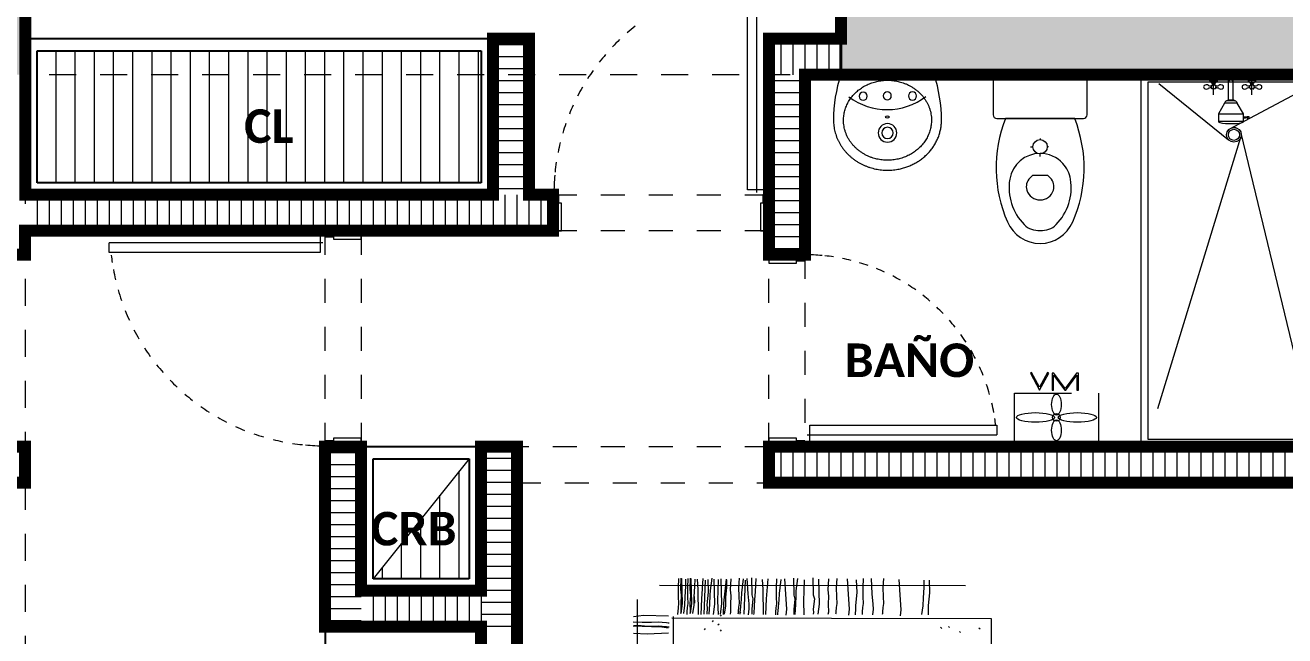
# Model space of a CAD drawing. Header units: metres. Extents: x -144 to 1000, y -717 to 29.
# Drawn here: x 735.85 to 741.1, y -562.75 to -560.21 of the extents above; entities that cross this region are included whole.
import ezdxf

# ---------------------------------------------------------------- set-up
doc = ezdxf.new("R2010")
doc.units = ezdxf.units.M
for name, pattern in [('Basculante', [0.11625, 0.075, -0.04125]), ('basculante modificado', [0.18, 0.1125, -0.0675]), ('Trazo', [0.45, 0.225, -0.225]), ('Trazo_2_', [0.47625, 0.238125, -0.238125])]:
    doc.linetypes.add(name, pattern=pattern)
doc.layers.get('0').update_dxf_attribs({"color": 1})
doc.layers.add('00-MEDICION', color=30, linetype='Continuous')
for name, color, linetype, lineweight in [('A-DETL', 1, 'Continuous', 9), ('A-DETL-GENF', 1, 'Continuous', 9), ('A-DETL-GENF-HDLN', 1, 'Trazo_2_', 9), ('A-DETL-MEDM', 1, 'Continuous', 30), ('A-DETL-THIN', 1, 'Continuous', 9), ('A-DOOR', 1, 'Continuous', 9), ('A-DOOR-FRAM', 1, 'Continuous', 9), ('A-DOOR-HDLN', 1, 'Trazo', 20), ('A-GENM', 1, 'Continuous', 9), ('A-WALL', 4, 'Continuous', 9), ('G-ANNO-TEXT', 2, 'Continuous', 9), ('G-IMPT', 1, 'Continuous', 9), ('P-SANR-FIXT', 1, 'Continuous', 9), ('S-COLS', 7, 'Continuous', 9)]:
    doc.layers.add(name, color=color, linetype=linetype, lineweight=lineweight)
doc.layers.add('A-WALL-PATT', color=7, linetype='Continuous', lineweight=35, true_color=0x9c9c9c)
doc.styles.add('Calibri_B', font='calibrib.ttf', dxfattribs={"height": 0.165})

# ---------------------------------------------------------------- blocks, each defined once
blk = doc.blocks.new('JUEGO DE SALA 3 - SALA 3_dwg-332581-Nivel 13')
at = {"layer": 'G-IMPT'}
for p, q in [((-2245.2202, 507.7096), (-2245.225, 507.7049)), ((-2245.4051, 506.3735), (-2245.4024, 507.649)), ((-2245.2061, 507.6285), (-2245.2109, 507.6237)), ((-2245.2274, 507.5826), (-2245.2321, 507.5779)), ((-2245.2238, 507.55), (-2245.2286, 507.5452)), ((-2245.2946, 506.7078), (-2245.2899, 506.7126)), ((-2245.2805, 506.6267), (-2245.2757, 506.6314)), ((-2245.2573, 506.5976), (-2245.2525, 506.5928)), ((-2245.2427, 506.6218), (-2245.2379, 506.617)), ((-2245.2184, 506.6314), (-2245.2136, 506.6266)), ((-2245.224, 506.5641), (-2245.2192, 506.5594)), ((-2245.3573, 506.518), (-2245.3298, 506.5196)), ((-2245.2741, 506.4304), (-2245.1263, 506.43)), ((-2245.13, 506.2823), (-2245.3454, 506.2827))]:
    blk.add_line(p, q, dxfattribs=at)
at = {"layer": 'G-IMPT', "flags": 128}
for points in [[(-2245.2681, 506.4258), (-2245.2652, 507.7566), (-2242.9438, 507.7516)], [(-2245.4254, 507.4975), (-2245.3724, 507.499), (-2245.3195, 507.4934), (-2245.3068, 507.4942), (-2245.2805, 507.4929)], [(-2245.4247, 507.4756), (-2245.3947, 507.4751), (-2245.3515, 507.4721), (-2245.3172, 507.4716), (-2245.2816, 507.4664)], [(-2245.4277, 507.3712), (-2245.3637, 507.3749), (-2245.3218, 507.3786), (-2245.301, 507.3794), (-2245.2764, 507.3768)], [(-2245.4319, 507.3068), (-2245.3942, 507.3051), (-2245.3556, 507.3054), (-2245.3281, 507.307), (-2245.3112, 507.3045), (-2245.2934, 507.3032), (-2245.2862, 507.3027), (-2245.2824, 507.3023)], [(-2245.432, 507.2225), (-2245.3944, 507.2208), (-2245.3558, 507.2211), (-2245.3283, 507.2227), (-2245.3113, 507.2202), (-2245.2936, 507.2188), (-2245.2864, 507.2184), (-2245.2825, 507.218)], [(-2245.4314, 507.2555), (-2245.3674, 507.2592), (-2245.3255, 507.2629), (-2245.3047, 507.2637), (-2245.2802, 507.2611)], [(-2245.426, 507.1941), (-2245.3731, 507.1957), (-2245.3201, 507.1901), (-2245.3074, 507.1909), (-2245.2812, 507.1896)], [(-2245.4306, 507.1558), (-2245.3666, 507.1595), (-2245.3247, 507.1632), (-2245.3039, 507.164), (-2245.2793, 507.1614)], [(-2245.4323, 507.1125), (-2245.3946, 507.1107), (-2245.356, 507.1111), (-2245.3285, 507.1127), (-2245.3116, 507.1101), (-2245.2938, 507.1088), (-2245.2866, 507.1084), (-2245.2828, 507.1079)], [(-2245.4307, 507.0778), (-2245.3845, 507.076), (-2245.3587, 507.0785), (-2245.3248, 507.0767), (-2245.2917, 507.0775), (-2245.2824, 507.0758)], [(-2245.4348, 507.0134), (-2245.3637, 507.0149), (-2245.3476, 507.0196), (-2245.304, 507.0144), (-2245.2908, 507.0152), (-2245.2828, 507.0148)], [(-2245.4295, 507.0369), (-2245.3253, 507.0397), (-2245.2829, 507.0341)], [(-2245.4269, 506.977), (-2245.338, 506.9734), (-2245.2812, 506.9758)], [(-2245.434, 506.932), (-2245.3628, 506.9335), (-2245.3467, 506.9381), (-2245.3031, 506.933), (-2245.29, 506.9338), (-2245.2819, 506.9334)], [(-2245.4325, 506.9495), (-2245.3804, 506.9426), (-2245.3605, 506.9421), (-2245.3236, 506.9408), (-2245.2817, 506.9373)], [(-2245.4311, 506.8946), (-2245.3671, 506.8983), (-2245.3252, 506.902), (-2245.3045, 506.9028), (-2245.2799, 506.9002)], [(-2245.4308, 506.8616), (-2245.3931, 506.8598), (-2245.3545, 506.8602), (-2245.327, 506.8618), (-2245.3101, 506.8592), (-2245.2923, 506.8579), (-2245.2851, 506.8575), (-2245.2813, 506.857)], [(-2245.4286, 506.8794), (-2245.3702, 506.8725), (-2245.3422, 506.8707), (-2245.3147, 506.8677), (-2245.2965, 506.8664), (-2245.2876, 506.8651), (-2245.2808, 506.8651)], [(-2245.4312, 506.8253), (-2245.3474, 506.8187), (-2245.2817, 506.816)], [(-2245.4287, 506.8015), (-2245.3862, 506.8039), (-2245.2823, 506.8058)], [(-2245.4354, 506.7574), (-2245.3642, 506.7589), (-2245.3481, 506.7635), (-2245.3045, 506.7583), (-2245.2914, 506.7592), (-2245.2833, 506.7587)], [(-2245.4324, 506.7751), (-2245.3786, 506.7721), (-2245.3439, 506.7694), (-2245.2884, 506.7676), (-2245.2829, 506.7651)], [(-2245.4331, 506.7053), (-2245.3955, 506.7035), (-2245.3569, 506.7039), (-2245.3294, 506.7055), (-2245.3124, 506.7029), (-2245.2947, 506.7016), (-2245.2875, 506.7012), (-2245.2837, 506.7007)], [(-2245.4325, 506.7383), (-2245.3685, 506.742), (-2245.3266, 506.7457), (-2245.3058, 506.7465), (-2245.2813, 506.7439)], [(-2245.431, 506.7231), (-2245.3726, 506.7162), (-2245.3446, 506.7144), (-2245.3171, 506.7114), (-2245.2989, 506.7101), (-2245.29, 506.7088), (-2245.2832, 506.7088)], [(-2245.4255, 506.7307), (-2245.3179, 506.7262), (-2245.2836, 506.7249)], [(-2245.4315, 506.6706), (-2245.3854, 506.6688), (-2245.3595, 506.6713), (-2245.3257, 506.6695), (-2245.2926, 506.6703), (-2245.2833, 506.6686)], [(-2245.4299, 506.6522), (-2245.3291, 506.6405), (-2245.2829, 506.6387)], [(-2245.4265, 506.653), (-2245.3964, 506.6525), (-2245.3532, 506.6494), (-2245.3189, 506.6489), (-2245.2834, 506.6438)], [(-2245.4342, 506.5916), (-2245.3822, 506.5848), (-2245.3623, 506.5843), (-2245.3254, 506.5829), (-2245.2835, 506.5795)], [(-2245.4304, 506.6297), (-2245.3262, 506.6325), (-2245.2838, 506.6269)], [(-2245.4294, 506.6006), (-2245.3252, 506.6034), (-2245.2829, 506.5978)], [(-2245.4287, 506.6191), (-2245.3397, 506.6156), (-2245.283, 506.618)], [(-2245.4318, 506.5548), (-2245.3479, 506.5483), (-2245.2823, 506.5456)], [(-2245.4284, 506.5751), (-2245.3754, 506.5767), (-2245.3225, 506.5711), (-2245.3098, 506.5719), (-2245.2835, 506.5706)], [(-2245.4258, 506.5641), (-2245.3183, 506.5596), (-2245.284, 506.5583)], [(-2245.4343, 506.5018), (-2245.3881, 506.5), (-2245.3623, 506.5025), (-2245.3284, 506.5007), (-2245.2954, 506.5015), (-2245.2861, 506.4998)], [(-2245.433, 506.5044), (-2245.3288, 506.5071), (-2245.2865, 506.5015)], [(-2245.432, 506.4917), (-2245.3944, 506.4899), (-2245.3558, 506.4903), (-2245.3283, 506.4919), (-2245.3113, 506.4893), (-2245.2936, 506.488), (-2245.2864, 506.4876), (-2245.2826, 506.4872)], [(-2245.4293, 506.5311), (-2245.3867, 506.5335), (-2245.2829, 506.5354)], [(-2245.4292, 506.5208), (-2245.3991, 506.5203), (-2245.3559, 506.5173), (-2245.3216, 506.5168), (-2245.286, 506.5116)], [(-2245.4344, 506.4634), (-2245.3882, 506.4616), (-2245.3624, 506.4641), (-2245.3285, 506.4623), (-2245.2955, 506.4631), (-2245.2862, 506.4614)], [(-2245.4331, 506.466), (-2245.3289, 506.4687), (-2245.2866, 506.4631)], [(-2245.4321, 506.4534), (-2245.3944, 506.4516), (-2245.3559, 506.4519), (-2245.3284, 506.4536), (-2245.3114, 506.451), (-2245.2936, 506.4497), (-2245.2864, 506.4492), (-2245.2826, 506.4488)], [(-2245.4293, 506.4824), (-2245.3992, 506.482), (-2245.356, 506.4789), (-2245.3217, 506.4784), (-2245.2861, 506.4732)], [(-2245.275, 506.4119), (-2245.2782, 506.3078), (-2245.2728, 506.2654)], [(-2245.2523, 506.2645), (-2245.2506, 506.3022), (-2245.2509, 506.3407), (-2245.2525, 506.3682), (-2245.25, 506.3852), (-2245.2487, 506.403), (-2245.2482, 506.4102), (-2245.2478, 506.414)], [(-2245.2367, 506.2672), (-2245.2362, 506.2973), (-2245.2331, 506.3405), (-2245.2326, 506.3748), (-2245.2275, 506.4104)], [(-2245.2358, 506.2644), (-2245.234, 506.3021), (-2245.2344, 506.3407), (-2245.236, 506.3682), (-2245.2334, 506.3851), (-2245.2321, 506.4029), (-2245.2317, 506.4101), (-2245.2313, 506.4139)], [(-2245.2045, 506.4111), (-2245.2013, 506.3222), (-2245.204, 506.2654)]]:
    blk.add_lwpolyline(points, dxfattribs=at)
blk = doc.blocks.new('F')
at = {"layer": 'S-COLS', "true_color": 0x5b5b5b}
h = blk.add_hatch(color=251, dxfattribs=at)
h.paths.add_polyline_path([(737.9091, -511.6194), (738.4091, -511.6194), (738.4091, -510.7194), (737.9091, -510.7194), (737.9091, -511.4434)])
h.paths.add_polyline_path([(756.2089, -511.6194), (756.2089, -510.7194), (755.7089, -510.7194), (755.7089, -511.6194), (756.1555, -511.6194)])
h.paths.add_polyline_path([(746.1091, -511.6194), (746.1091, -510.7194), (745.6091, -510.7194), (745.6091, -511.6194)])
h.paths.add_polyline_path([(737.9701, -503.9194), (738.409, -503.9194), (738.409, -503.2194), (737.909, -503.2194), (737.909, -503.9194)])
h.paths.add_polyline_path([(751.9092, -503.9194), (752.4092, -503.9194), (752.409, -500.7694), (751.9092, -500.7694), (751.9092, -503.7694)])
h.paths.add_polyline_path([(755.8092, -503.9194), (756.2092, -503.9194), (756.2092, -503.2194), (755.8092, -503.2194), (755.8092, -503.737)])
h.paths.add_polyline_path([(741.8089, -503.9194), (743.8091, -503.9194), (743.8087, -503.4194), (742.1089, -503.4194), (742.1089, -501.2694), (743.8092, -501.2694), (743.8092, -500.7694), (741.8089, -500.7694), (741.8089, -503.7722)])
h.paths.add_polyline_path([(746.1091, -503.9194), (746.1091, -503.0194), (745.6091, -503.0194), (745.6091, -503.9194), (745.7591, -503.9194)])
h.paths.add_polyline_path([(745.6092, -501.6694), (746.1092, -501.6694), (746.1092, -500.7694), (745.6092, -500.7694), (745.6092, -500.8094)])
h.paths.add_polyline_path([(737.9089, -501.4694), (738.4089, -501.4694), (738.4089, -500.7684), (737.9089, -500.7684), (737.9089, -500.8434)])
h.paths.add_polyline_path([(756.2091, -501.4694), (756.2092, -501.4694), (756.2091, -500.7684), (755.8092, -500.7694), (755.8092, -501.4694), (756.0848, -501.4694)])
h.paths.add_polyline_path([(745.6841, -492.7694), (746.1091, -492.7694), (746.1091, -491.8694), (745.6091, -491.8694), (745.6091, -492.7694)])
h.paths.add_polyline_path([(756.2091, -492.7694), (756.2091, -491.8694), (755.7091, -491.8694), (755.7091, -492.7694), (756.1341, -492.7694)])
h.paths.add_polyline_path([(739.0091, -492.1694), (739.0091, -491.6694), (738.1091, -491.6694), (738.1091, -492.1694), (738.6028, -492.1694)])
at = {"layer": 'A-DETL', "color": 7, "linetype": 'basculante modificado'}
for p, q in [((741.8091, -503.9194), (738.4091, -503.9194)), ((738.4091, -503.9194), (738.4091, -510.7194))]:
    blk.add_line(p, q, dxfattribs=at)
at = {"layer": 'A-DETL-GENF', "color": 251, "true_color": 0x535353}
for p, q in [((738.5377, -504.3694), (738.5377, -503.8194)), ((738.6177, -504.3694), (738.6177, -503.8194)), ((738.6977, -504.3694), (738.6977, -503.8194)), ((738.7777, -504.3694), (738.7777, -503.8194)), ((738.8577, -504.3694), (738.8577, -503.8194)), ((738.9377, -504.3694), (738.9377, -503.8194)), ((739.0177, -504.3694), (739.0177, -503.8194)), ((739.0977, -504.3694), (739.0977, -503.8194)), ((739.1777, -504.3694), (739.1777, -503.8194)), ((739.2577, -504.3694), (739.2577, -503.8194)), ((739.3377, -504.3694), (739.3377, -503.8194)), ((739.4177, -504.3694), (739.4177, -503.8194)), ((739.4977, -504.3694), (739.4977, -503.8194)), ((739.5777, -504.3694), (739.5777, -503.8194)), ((739.6577, -504.3694), (739.6577, -503.8194)), ((739.7377, -504.3694), (739.7377, -503.8194)), ((739.8177, -504.3694), (739.8177, -503.8194)), ((739.8977, -504.3694), (739.8977, -503.8194)), ((739.9777, -504.3694), (739.9777, -503.8194)), ((740.0577, -504.3694), (740.0577, -503.8194)), ((740.1377, -504.3694), (740.1377, -503.8194)), ((740.2177, -504.3694), (740.2177, -503.8194)), ((740.2977, -504.3694), (740.2977, -503.8194)), ((740.2177, -506.0194), (740.2177, -505.5707)), ((740.1377, -506.0194), (740.1377, -505.6707)), ((740.0577, -506.0194), (740.0577, -505.7708)), ((739.9777, -506.0194), (739.9777, -505.8708)), ((739.8977, -506.0194), (739.8977, -505.9709))]:
    blk.add_line(p, q, dxfattribs=at)
at = {"layer": 'A-DETL-GENF', "linetype": 'Basculante'}
for p, q in [((740.6087, -504.5694), (740.6087, -504.4194)), ((740.6087, -504.4194), (741.5087, -504.4194)), ((741.5087, -504.4194), (741.5087, -504.5694)), ((739.6589, -504.5694), (739.8089, -504.5694)), ((739.6589, -505.4694), (739.6589, -504.5694)), ((739.8089, -504.5694), (739.8089, -505.4694)), ((741.5087, -504.5694), (740.6087, -504.5694)), ((741.5087, -505.4694), (741.5087, -504.6694)), ((741.5087, -504.6694), (741.6587, -504.6694)), ((741.6587, -504.6694), (741.6587, -505.4694)), ((739.8089, -505.4694), (739.6589, -505.4694)), ((741.5087, -505.4694), (740.4587, -505.4694)), ((741.6587, -505.4694), (741.5087, -505.4694)), ((740.4587, -505.6194), (741.5087, -505.6194))]:
    blk.add_line(p, q, dxfattribs=at)
at = {"layer": 'A-DETL-GENF'}
for p, q in [((742.6032, -505.1602), (742.5982, -505.1629)), ((742.5982, -505.1629), (742.6367, -505.2336)), ((742.6367, -505.2217), (742.6032, -505.1602)), ((742.6702, -505.1602), (742.6367, -505.2217)), ((742.6367, -505.2336), (742.6752, -505.1629)), ((742.6752, -505.1629), (742.6702, -505.1602)), ((742.6891, -505.1629), (742.6891, -505.2336)), ((742.6962, -505.1629), (742.6891, -505.1629)), ((742.6948, -505.2336), (742.6948, -505.1707)), ((742.6948, -505.1707), (742.7413, -505.2336)), ((742.7437, -505.2273), (742.6962, -505.1629)), ((742.7911, -505.1629), (742.7437, -505.2273)), ((742.7461, -505.2336), (742.7925, -505.1707)), ((742.7982, -505.1629), (742.7911, -505.1629)), ((742.7925, -505.1707), (742.7925, -505.2336)), ((742.7982, -505.2336), (742.7982, -505.1629)), ((742.6891, -505.2336), (742.6948, -505.2336)), ((742.7413, -505.2336), (742.7461, -505.2336)), ((742.7925, -505.2336), (742.7982, -505.2336))]:
    blk.add_line(p, q, dxfattribs=at)
blk.add_circle((742.7069, -505.3473), 0.0159, dxfattribs=at)
for centre, major_axis, ratio in [((742.7069, -505.2936), (0, 0.0438), 0.454545), ((742.6195, -505.3473), (0.0795, 0), 0.25), ((742.7943, -505.3473), (-0.0795, 0), 0.25), ((742.7069, -505.401), (0, 0.0438), 0.454545)]:
    blk.add_ellipse(centre, major_axis=major_axis, ratio=ratio, dxfattribs=at)
at = {"layer": 'A-DETL-GENF-HDLN'}
for p, q in [((742.5317, -505.2461), (742.8817, -505.2461)), ((742.5317, -505.449), (742.5317, -505.2461)), ((742.8817, -505.2461), (742.8817, -505.449)), ((742.8817, -505.449), (742.5317, -505.449))]:
    blk.add_line(p, q, dxfattribs=at)
at = {"layer": 'A-DETL-MEDM'}
for p, q in [((740.4587, -505.4694), (740.4587, -505.6194)), ((741.5087, -505.6194), (741.5087, -505.4694))]:
    blk.add_line(p, q, dxfattribs=at)
at = {"layer": 'A-DETL-THIN'}
for p, q in [((740.3087, -503.8194), (738.4587, -503.8194)), ((738.4587, -503.8194), (738.4587, -504.3694)), ((740.3087, -504.3694), (740.3087, -503.8194)), ((738.4587, -504.3694), (740.3087, -504.3694)), ((740.2587, -505.5194), (739.8589, -506.0194)), ((740.2587, -506.0194), (740.2587, -505.5194)), ((739.8589, -506.0194), (740.2587, -506.0194))]:
    blk.add_line(p, q, dxfattribs=at)
at = {"layer": 'A-DOOR', "lineweight": 15}
for p, q in [((741.4187, -504.3994), (741.4187, -503.5194)), ((741.4587, -504.4094), (741.4587, -503.5194)), ((741.4937, -504.3994), (741.4187, -504.3994)), ((741.4937, -504.4094), (741.4937, -504.3994)), ((741.5087, -504.4094), (741.4937, -504.4094)), ((739.6389, -504.5844), (739.6389, -504.6594)), ((739.6489, -504.5844), (739.6389, -504.5844)), ((739.6489, -504.5694), (739.6489, -504.5844)), ((738.7589, -504.6594), (738.7589, -504.6194)), ((739.6489, -504.6194), (738.7589, -504.6194)), ((739.6389, -504.6594), (738.7589, -504.6594)), ((741.6787, -505.3794), (742.4587, -505.3794)), ((741.6787, -505.4544), (741.6787, -505.3794)), ((742.4587, -505.3794), (742.4587, -505.4194)), ((741.6687, -505.4194), (742.4587, -505.4194)), ((741.6687, -505.4544), (741.6787, -505.4544)), ((741.6687, -505.4694), (741.6687, -505.4544))]:
    blk.add_line(p, q, dxfattribs=at)
at = {"layer": 'A-DOOR'}
for p, q in [((741.5087, -504.4194), (741.5087, -504.5694)), ((739.6589, -504.5694), (739.8089, -504.5694)), ((741.6587, -505.4694), (741.5087, -505.4694))]:
    blk.add_line(p, q, dxfattribs=at)
for centre, radius, start, end in [((741.5072, -504.4173), 0.8947, 128.4672, 131.2097), ((741.5072, -504.4173), 0.8947, 133.9406, 136.6605), ((741.5072, -504.4173), 0.8947, 139.3702, 142.0705), ((741.5072, -504.4173), 0.8947, 144.7622, 147.4462), ((741.5072, -504.4173), 0.8947, 150.1233, 152.7944), ((741.5072, -504.4173), 0.8947, 155.4605, 158.1223), ((741.5072, -504.4173), 0.8947, 160.7809, 163.4371), ((741.5072, -504.4173), 0.8947, 166.0919, 168.7462), ((741.5072, -504.4173), 0.8947, 171.4009, 174.0571), ((741.5072, -504.4173), 0.8947, 174.8602, 180), ((739.6569, -504.5709), 0.8947, 186.4594, 188.45), ((741.6587, -505.4694), 0.8, 84.8602, 90), ((741.6587, -505.4694), 0.8, 81.4009, 84.0571), ((741.6587, -505.4694), 0.8, 76.0919, 78.7462), ((739.6569, -504.5709), 0.8947, 190.2582, 193.1511), ((739.6569, -504.5709), 0.8947, 190.2582, 193.1511), ((741.6587, -505.4694), 0.8, 70.7809, 73.4371), ((741.6587, -505.4694), 0.8, 65.4605, 68.1223), ((741.6587, -505.4694), 0.8, 60.1233, 62.7944), ((741.6587, -505.4694), 0.8, 54.7622, 57.4462), ((739.6569, -504.5709), 0.8947, 195.8316, 198.8857), ((741.6587, -505.4694), 0.8, 49.3702, 52.0705), ((739.6569, -504.5709), 0.8947, 201.7283, 204.5549), ((741.6587, -505.4694), 0.8, 43.9406, 46.6605), ((741.6587, -505.4694), 0.8, 38.4672, 41.2097), ((739.6569, -504.5709), 0.8947, 207.366, 210.1622), ((741.6587, -505.4694), 0.8, 32.9441, 35.7122), ((739.6569, -504.5709), 0.8947, 212.9441, 215.7122), ((741.6587, -505.4694), 0.8, 27.366, 30.1622), ((739.6569, -504.5709), 0.8947, 218.4672, 221.2097), ((741.6587, -505.4694), 0.8, 21.7283, 24.5549), ((739.6569, -504.5709), 0.8947, 223.9406, 226.6605), ((741.6587, -505.4694), 0.8, 15.8316, 18.8857), ((739.6569, -504.5709), 0.8947, 229.3702, 232.0705), ((739.6569, -504.5709), 0.8947, 234.7622, 237.4462), ((741.6587, -505.4694), 0.8, 10.2582, 13.1511), ((741.6587, -505.4694), 0.8, 10.2582, 13.1511), ((739.6569, -504.5709), 0.8947, 240.1233, 242.7944), ((741.6587, -505.4694), 0.8, 6.4594, 8.45), ((739.6569, -504.5709), 0.8947, 245.4605, 248.1223), ((739.6569, -504.5709), 0.8947, 250.7809, 253.4371), ((739.6569, -504.5709), 0.8947, 256.0919, 258.7462), ((739.6569, -504.5709), 0.8947, 261.4009, 264.0571), ((739.6569, -504.5709), 0.8947, 264.8602, 270)]:
    blk.add_arc(centre, radius, start, end, dxfattribs=at)
at = {"layer": 'A-DOOR-FRAM', "lineweight": 15}
for p, q in [((740.6337, -504.4194), (740.6087, -504.4194)), ((740.6337, -504.4544), (740.6337, -504.4194)), ((741.5087, -504.4194), (741.4837, -504.4194)), ((741.4837, -504.4194), (741.4837, -504.4544)), ((740.6437, -504.4544), (740.6337, -504.4544)), ((740.6437, -504.5694), (740.6437, -504.4544)), ((741.4837, -504.4544), (741.4737, -504.4544)), ((741.4737, -504.4544), (741.4737, -504.5694)), ((739.6589, -504.5694), (739.6589, -504.5944)), ((739.6589, -504.5944), (739.6939, -504.5944)), ((739.6939, -504.5944), (739.6939, -504.6044)), ((739.8089, -504.6044), (739.8089, -504.5694)), ((740.6087, -504.5694), (740.6437, -504.5694)), ((741.4737, -504.5694), (741.5087, -504.5694)), ((739.6939, -504.6044), (739.8089, -504.6044)), ((741.5087, -504.6694), (741.5087, -504.7044)), ((741.6237, -504.7044), (741.6237, -504.6944)), ((741.6237, -504.6944), (741.6587, -504.6944)), ((741.6587, -504.6944), (741.6587, -504.6694)), ((741.5087, -504.7044), (741.6237, -504.7044)), ((739.8089, -505.4344), (739.6939, -505.4344)), ((739.6939, -505.4344), (739.6939, -505.4444)), ((739.8089, -505.4694), (739.8089, -505.4344)), ((741.5087, -505.4344), (741.5087, -505.4694)), ((741.6237, -505.4344), (741.5087, -505.4344)), ((741.6237, -505.4444), (741.6237, -505.4344)), ((739.6939, -505.4444), (739.6589, -505.4444)), ((739.6589, -505.4444), (739.6589, -505.4694)), ((741.6587, -505.4444), (741.6237, -505.4444)), ((741.6587, -505.4694), (741.6587, -505.4444))]:
    blk.add_line(p, q, dxfattribs=at)
at = {"layer": 'A-DOOR-HDLN'}
for p, q in [((740.6087, -504.5694), (740.6087, -504.4194)), ((741.5087, -504.6694), (741.6587, -504.6694)), ((739.8089, -505.4694), (739.6589, -505.4694))]:
    blk.add_line(p, q, dxfattribs=at)
at = {"layer": 'A-GENM', "lineweight": 25}
for p, q in [((740.3587, -503.7694), (738.4087, -503.7694)), ((740.3587, -504.4194), (740.3587, -503.7694)), ((738.4587, -504.3694), (738.4587, -503.8194)), ((738.4587, -503.8194), (740.3087, -503.8194)), ((740.3087, -503.8194), (740.3087, -504.3694)), ((740.3087, -504.3694), (738.4587, -504.3694)), ((738.4087, -504.4194), (740.3587, -504.4194)), ((739.8089, -505.4694), (739.8089, -506.0694)), ((740.3087, -505.4694), (739.8089, -505.4694)), ((740.3087, -506.0694), (740.3087, -505.4694)), ((739.8589, -506.0194), (739.8589, -505.5194)), ((739.8589, -505.5194), (740.2587, -505.5194)), ((740.2587, -505.5194), (740.2587, -506.0194)), ((740.2587, -506.0194), (739.8589, -506.0194)), ((739.8089, -506.0694), (740.3087, -506.0694)), ((740.3087, -506.2194), (739.6587, -506.2194)), ((739.6587, -506.2194), (739.6587, -508.7194)), ((740.3087, -508.7194), (740.3087, -506.2194))]:
    blk.add_line(p, q, dxfattribs=at)
at = {"layer": 'A-WALL', "lineweight": 35}
for p, q in [((740.3587, -503.7693), (740.3587, -504.4194)), ((740.5087, -503.7693), (740.3587, -503.7693)), ((740.5087, -504.4194), (740.5087, -503.7693)), ((741.5087, -503.7694), (741.5087, -504.6694)), ((741.809, -503.7694), (741.5087, -503.7694)), ((741.809, -503.9194), (741.809, -503.7694)), ((741.6587, -504.6694), (741.6587, -503.9194)), ((741.6587, -503.9194), (741.809, -503.9194)), ((740.3587, -504.4194), (738.4087, -504.4194)), ((740.6087, -504.4194), (740.5087, -504.4194)), ((740.6087, -504.5694), (740.6087, -504.4194)), ((738.4087, -504.5694), (740.6087, -504.5694)), ((741.5087, -504.6694), (741.6587, -504.6694)), ((739.6589, -505.4694), (739.6589, -506.2194)), ((739.8089, -505.4694), (739.6589, -505.4694)), ((739.8089, -506.0694), (739.8089, -505.4694)), ((740.3087, -505.4694), (740.3087, -506.0694)), ((740.4587, -505.4694), (740.3087, -505.4694)), ((743.8587, -505.4694), (741.5087, -505.4694)), ((740.4587, -509.6194), (740.4587, -505.6194)), ((741.5087, -505.6194), (744.1587, -505.6194)), ((740.3087, -506.0694), (739.8089, -506.0694)), ((739.6589, -506.2194), (740.3087, -506.2194)), ((740.3087, -506.2194), (740.3087, -508.7194))]:
    blk.add_line(p, q, dxfattribs=at)
at = {"layer": 'A-WALL-PATT', "color": 8, "lineweight": 5, "true_color": 0x727272}
for p, q in [((740.5087, -503.7945), (740.3587, -503.7945)), ((741.5587, -503.7694), (741.5587, -503.9194)), ((741.6087, -503.7694), (741.6087, -503.9194)), ((741.6587, -503.7694), (741.6587, -503.9194)), ((741.7087, -503.7694), (741.7087, -503.9194)), ((741.7587, -503.7694), (741.7587, -503.9194)), ((741.8087, -503.7694), (741.8087, -503.9194)), ((740.5087, -503.8445), (740.3587, -503.8445)), ((740.5087, -503.8945), (740.3587, -503.8945)), ((740.5087, -503.9445), (740.3587, -503.9445)), ((741.6587, -503.9445), (741.5087, -503.9445)), ((740.5087, -503.9945), (740.3587, -503.9945)), ((741.6587, -503.9945), (741.5087, -503.9945)), ((740.5087, -504.0445), (740.3587, -504.0445)), ((741.6587, -504.0445), (741.5087, -504.0445)), ((740.5087, -504.0945), (740.3587, -504.0945)), ((741.6587, -504.0945), (741.5087, -504.0945)), ((740.5087, -504.1445), (740.3587, -504.1445)), ((741.6587, -504.1445), (741.5087, -504.1445)), ((740.5087, -504.1945), (740.3587, -504.1945)), ((741.6587, -504.1945), (741.5087, -504.1945)), ((740.5087, -504.2445), (740.3587, -504.2445)), ((741.6587, -504.2445), (741.5087, -504.2445)), ((740.5087, -504.2945), (740.3587, -504.2945)), ((741.6587, -504.2945), (741.5087, -504.2945)), ((740.5087, -504.3445), (740.3587, -504.3445)), ((741.6587, -504.3445), (741.5087, -504.3445)), ((738.4587, -504.4194), (738.4587, -504.5694)), ((738.5087, -504.4194), (738.5087, -504.5694)), ((738.5587, -504.4194), (738.5587, -504.5694)), ((738.6087, -504.4194), (738.6087, -504.5694)), ((738.6587, -504.4194), (738.6587, -504.5694)), ((738.7087, -504.4194), (738.7087, -504.5694)), ((738.7587, -504.4194), (738.7587, -504.5694)), ((738.8087, -504.4194), (738.8087, -504.5694)), ((738.8587, -504.4194), (738.8587, -504.5694)), ((738.9087, -504.4194), (738.9087, -504.5694)), ((738.9587, -504.4194), (738.9587, -504.5694)), ((739.0087, -504.4194), (739.0087, -504.5694)), ((739.0587, -504.4194), (739.0587, -504.5694)), ((739.1087, -504.4194), (739.1087, -504.5694)), ((739.1587, -504.4194), (739.1587, -504.5694)), ((739.2087, -504.4194), (739.2087, -504.5694)), ((739.2587, -504.4194), (739.2587, -504.5694)), ((739.3087, -504.4194), (739.3087, -504.5694)), ((739.3587, -504.4194), (739.3587, -504.5694)), ((739.4087, -504.4194), (739.4087, -504.5694)), ((739.4587, -504.4194), (739.4587, -504.5694)), ((739.5087, -504.4194), (739.5087, -504.5694)), ((739.5587, -504.4194), (739.5587, -504.5694)), ((739.6087, -504.4194), (739.6087, -504.5694)), ((739.6587, -504.4194), (739.6587, -504.5694)), ((739.7087, -504.4194), (739.7087, -504.5694)), ((739.7587, -504.4194), (739.7587, -504.5694)), ((739.8087, -504.4194), (739.8087, -504.5694)), ((739.8587, -504.4194), (739.8587, -504.5694)), ((739.9087, -504.4194), (739.9087, -504.5694)), ((739.9587, -504.4194), (739.9587, -504.5694)), ((740.0087, -504.4194), (740.0087, -504.5694)), ((740.0587, -504.4194), (740.0587, -504.5694)), ((740.1087, -504.4194), (740.1087, -504.5694)), ((740.1587, -504.4194), (740.1587, -504.5694)), ((740.2087, -504.4194), (740.2087, -504.5694)), ((740.2587, -504.4194), (740.2587, -504.5694)), ((740.3087, -504.4194), (740.3087, -504.5694)), ((740.5087, -504.3945), (740.3587, -504.3945)), ((740.3587, -504.4194), (740.3587, -504.5694)), ((740.4087, -504.4194), (740.4087, -504.5694)), ((740.4587, -504.4194), (740.4587, -504.5694)), ((740.5087, -504.4194), (740.5087, -504.5694)), ((740.5587, -504.4194), (740.5587, -504.5694)), ((740.6087, -504.4194), (740.6087, -504.5694)), ((741.6587, -504.3945), (741.5087, -504.3945)), ((741.6587, -504.4445), (741.5087, -504.4445)), ((741.6587, -504.4945), (741.5087, -504.4945)), ((741.6587, -504.5445), (741.5087, -504.5445)), ((741.6587, -504.5945), (741.5087, -504.5945)), ((741.6587, -504.6445), (741.5087, -504.6445)), ((741.5587, -505.4694), (741.5587, -505.6194)), ((741.6087, -505.4694), (741.6087, -505.6194)), ((741.6587, -505.4694), (741.6587, -505.6194)), ((741.7087, -505.4694), (741.7087, -505.6194)), ((741.7587, -505.4694), (741.7587, -505.6194)), ((741.8087, -505.4694), (741.8087, -505.6194)), ((741.8587, -505.4694), (741.8587, -505.6194)), ((741.9087, -505.4694), (741.9087, -505.6194)), ((741.9587, -505.4694), (741.9587, -505.6194)), ((742.0087, -505.4694), (742.0087, -505.6194)), ((742.0587, -505.4694), (742.0587, -505.6194)), ((742.1087, -505.4694), (742.1087, -505.6194)), ((742.1587, -505.4694), (742.1587, -505.6194)), ((742.2087, -505.4694), (742.2087, -505.6194)), ((742.2587, -505.4694), (742.2587, -505.6194)), ((742.3087, -505.4694), (742.3087, -505.6194)), ((742.3587, -505.4694), (742.3587, -505.6194)), ((742.4087, -505.4694), (742.4087, -505.6194)), ((742.4587, -505.4694), (742.4587, -505.6194)), ((742.5087, -505.4694), (742.5087, -505.6194)), ((742.5587, -505.4694), (742.5587, -505.6194)), ((742.6087, -505.4694), (742.6087, -505.6194)), ((742.6587, -505.4694), (742.6587, -505.6194)), ((742.7087, -505.4694), (742.7087, -505.6194)), ((742.7587, -505.4694), (742.7587, -505.6194)), ((742.8087, -505.4694), (742.8087, -505.6194)), ((742.8587, -505.4694), (742.8587, -505.6194)), ((742.9087, -505.4694), (742.9087, -505.6194)), ((742.9587, -505.4694), (742.9587, -505.6194)), ((743.0087, -505.4694), (743.0087, -505.6194)), ((743.0587, -505.4694), (743.0587, -505.6194)), ((743.1087, -505.4694), (743.1087, -505.6194)), ((743.1587, -505.4694), (743.1587, -505.6194)), ((743.2087, -505.4694), (743.2087, -505.6194)), ((743.2587, -505.4694), (743.2587, -505.6194)), ((743.3087, -505.4694), (743.3087, -505.6194)), ((743.3587, -505.4694), (743.3587, -505.6194)), ((743.4087, -505.4694), (743.4087, -505.6194)), ((743.4587, -505.4694), (743.4587, -505.6194)), ((743.5087, -505.4694), (743.5087, -505.6194)), ((743.5587, -505.4694), (743.5587, -505.6194)), ((743.6087, -505.4694), (743.6087, -505.6194)), ((743.6587, -505.4694), (743.6587, -505.6194)), ((739.8089, -505.4945), (739.6589, -505.4945)), ((740.4587, -505.5185), (740.3087, -505.5185)), ((739.8089, -505.5445), (739.6589, -505.5445)), ((740.4587, -505.5685), (740.3087, -505.5685)), ((739.8089, -505.5945), (739.6589, -505.5945)), ((739.8089, -505.6445), (739.6589, -505.6445)), ((740.4587, -505.6185), (740.3087, -505.6185)), ((739.8089, -505.6945), (739.6589, -505.6945)), ((740.4587, -505.6685), (740.3087, -505.6685)), ((739.8089, -505.7445), (739.6589, -505.7445)), ((740.4587, -505.7185), (740.3087, -505.7185)), ((739.8089, -505.7945), (739.6589, -505.7945)), ((740.4587, -505.7685), (740.3087, -505.7685)), ((739.8089, -505.8445), (739.6589, -505.8445)), ((740.4587, -505.8185), (740.3087, -505.8185)), ((739.8089, -505.8945), (739.6589, -505.8945)), ((740.4587, -505.8685), (740.3087, -505.8685)), ((739.8089, -505.9445), (739.6589, -505.9445)), ((740.4587, -505.9185), (740.3087, -505.9185)), ((739.8089, -505.9945), (739.6589, -505.9945)), ((740.4587, -505.9685), (740.3087, -505.9685)), ((739.8089, -506.0445), (739.6589, -506.0445)), ((740.4587, -506.0185), (740.3087, -506.0185)), ((739.8089, -506.0945), (739.6589, -506.0945)), ((739.8587, -506.0694), (739.8587, -506.2194)), ((739.9087, -506.0694), (739.9087, -506.2194)), ((739.9587, -506.0694), (739.9587, -506.2194)), ((740.0087, -506.0694), (740.0087, -506.2194)), ((740.0587, -506.0694), (740.0587, -506.2194)), ((740.1087, -506.0694), (740.1087, -506.2194)), ((740.1587, -506.0694), (740.1587, -506.2194)), ((740.2087, -506.0694), (740.2087, -506.2194)), ((740.2587, -506.0694), (740.2587, -506.2194)), ((740.4587, -506.0685), (740.3087, -506.0685)), ((740.3087, -506.0694), (740.3087, -506.2194)), ((739.8089, -506.1445), (739.6589, -506.1445)), ((740.4587, -506.1185), (740.3087, -506.1185)), ((740.4587, -506.1685), (740.3087, -506.1685)), ((739.8089, -506.1945), (739.6589, -506.1945)), ((740.4587, -506.2185), (740.3087, -506.2185))]:
    blk.add_line(p, q, dxfattribs=at)
at = {"layer": 'P-SANR-FIXT'}
for p, q in [((742.4435, -503.9344), (742.4435, -504.0866)), ((742.8344, -504.0866), (742.8344, -503.9344)), ((743.0587, -503.9194), (743.0587, -505.4694)), ((743.0887, -505.4394), (743.0887, -503.9494)), ((743.0887, -503.9494), (743.8287, -503.9494)), ((743.1343, -503.9557), (743.4236, -504.19)), ((743.3398, -503.9267), (743.3383, -503.9194)), ((743.3414, -503.9283), (743.3825, -503.9283)), ((743.3441, -503.9415), (743.3414, -503.9283)), ((743.3457, -503.9431), (743.3781, -503.9431)), ((743.3539, -503.9534), (743.3699, -503.9534)), ((743.3575, -503.9602), (743.3575, -503.9534)), ((743.3619, -504.0027), (743.3619, -503.9194)), ((743.3664, -503.9602), (743.3664, -503.9534)), ((743.3825, -503.9283), (743.3797, -503.9415)), ((743.3856, -503.9194), (743.3841, -503.9267)), ((743.412, -503.9274), (743.412, -503.9194)), ((743.4555, -503.9274), (743.412, -503.9274)), ((743.4239, -503.9468), (743.4239, -503.9274)), ((743.4239, -504.0243), (743.4239, -503.9468)), ((743.7843, -503.9564), (743.4257, -504.147)), ((743.4435, -503.9468), (743.4435, -503.9274)), ((743.4435, -504.0243), (743.4435, -503.9468)), ((743.4555, -503.9194), (743.4555, -503.9274)), ((743.4983, -503.9194), (743.4998, -503.9267)), ((743.5014, -503.9283), (743.5041, -503.9415)), ((743.5425, -503.9283), (743.5014, -503.9283)), ((743.5381, -503.9431), (743.5057, -503.9431)), ((743.5299, -503.9534), (743.5139, -503.9534)), ((743.5175, -503.9602), (743.5175, -503.9534)), ((743.5219, -504.0027), (743.5219, -503.9194)), ((743.5264, -503.9602), (743.5264, -503.9534)), ((743.5397, -503.9415), (743.5425, -503.9283)), ((743.5441, -503.9267), (743.5456, -503.9194)), ((743.3542, -503.9777), (743.3542, -503.9754)), ((743.3573, -503.9777), (743.3542, -503.9777)), ((743.3696, -503.9777), (743.3665, -503.9777)), ((743.3696, -503.9754), (743.3696, -503.9777)), ((743.5142, -503.9754), (743.5142, -503.9777)), ((743.5142, -503.9777), (743.5173, -503.9777)), ((743.5265, -503.9777), (743.5296, -503.9777)), ((743.5296, -503.9777), (743.5296, -503.9754)), ((743.4075, -504.0378), (743.3821, -504.0828)), ((743.4608, -504.0378), (743.4075, -504.0378)), ((743.4159, -504.0281), (743.4239, -504.0243)), ((743.4524, -504.0281), (743.4159, -504.0281)), ((743.4239, -504.0243), (743.4435, -504.0243)), ((743.4443, -504.0243), (743.4524, -504.0281)), ((743.4861, -504.0828), (743.4608, -504.0378)), ((742.4585, -504.1016), (742.6389, -504.1016)), ((742.7829, -504.1016), (742.495, -504.1016)), ((742.6389, -504.1016), (742.8194, -504.1016)), ((743.3821, -504.0828), (743.4861, -504.0828)), ((743.3821, -504.0828), (743.3821, -504.1132)), ((743.3821, -504.1132), (743.4861, -504.1132)), ((743.4861, -504.1132), (743.4861, -504.0828)), ((743.4861, -504.0942), (743.4949, -504.0942)), ((743.4949, -504.1), (743.4861, -504.1)), ((743.4949, -504.0942), (743.4949, -504.1)), ((743.5019, -504.0958), (743.4949, -504.0958)), ((743.5019, -504.0984), (743.4949, -504.0984)), ((743.5019, -504.0942), (743.5019, -504.1)), ((743.5106, -504.0942), (743.5019, -504.0942)), ((743.5019, -504.1), (743.5106, -504.1)), ((743.5106, -504.1), (743.5106, -504.0942)), ((743.4419, -504.1385), (743.4556, -504.1385)), ((743.7598, -505.3354), (743.4763, -504.1624)), ((742.5989, -504.2194), (742.6089, -504.2194)), ((742.6389, -504.1844), (742.6389, -504.1894)), ((742.6739, -504.2194), (742.6689, -504.2194)), ((743.1297, -505.3107), (743.4756, -504.1792)), ((742.6389, -504.2594), (742.6389, -504.2494)), ((742.5958, -504.3499), (742.6082, -504.3376)), ((742.6082, -504.3376), (742.6697, -504.3376)), ((742.6697, -504.3376), (742.6821, -504.3499)), ((743.8287, -505.4394), (743.0887, -505.4394))]:
    blk.add_line(p, q, dxfattribs=at)
for centre, radius in [((743.3619, -503.9699), 0.00903), ((743.5219, -503.9699), 0.00903), ((743.4465, -504.1696), 0.0307), ((743.4465, -504.1696), 0.0231), ((742.6389, -504.2194), 0.03)]:
    blk.add_circle(centre, radius, dxfattribs=at)
for centre, radius, start, end in [((742.392, -504.109), 0.6142, 162.0171, 179.9829), ((741.6136, -504.109), 0.6142, 0.0171, 17.9829), ((742.4585, -503.9344), 0.015, 90, 180), ((742.8194, -503.9344), 0.015, 0, 90), ((743.3263, -503.9699), 0.00597, 127.4869, 232.5131), ((743.3323, -503.9735), 0.0127, 49.3875, 138.7213), ((743.3414, -503.9267), 0.0016, 180, 270), ((743.3473, -503.9525), 0.0133, 239.2408, 313.1352), ((743.3457, -503.9415), 0.0016, 180, 270), ((743.343, -503.952), 0.00934, 1.4421, 72.9741), ((743.3539, -503.9518), 0.0016, 180, 270), ((743.3551, -503.9602), 0.0024, 305.3035, 0), ((743.3688, -503.9602), 0.0024, 180, 234.6965), ((743.3765, -503.9525), 0.0133, 226.8648, 300.7592), ((743.3699, -503.9518), 0.0016, 270, 0), ((743.3808, -503.952), 0.00934, 107.0259, 178.5579), ((743.3781, -503.9415), 0.0016, 270, 0), ((743.3825, -503.9267), 0.0016, 270, 360), ((743.3916, -503.9735), 0.0127, 41.2787, 130.6125), ((743.3975, -503.9699), 0.00597, 307.4869, 52.5131), ((743.4337, -503.953), 0.0116, 32.372, 147.628), ((743.4863, -503.9699), 0.00597, 127.4869, 232.5131), ((743.4923, -503.9735), 0.0127, 49.3875, 138.7213), ((743.5014, -503.9267), 0.0016, 180, 270), ((743.5073, -503.9525), 0.0133, 239.2408, 313.1352), ((743.5057, -503.9415), 0.0016, 180, 270), ((743.503, -503.952), 0.00934, 1.4421, 72.9741), ((743.5139, -503.9518), 0.0016, 180, 270), ((743.5151, -503.9602), 0.0024, 305.3035, 0), ((743.5288, -503.9602), 0.0024, 180, 234.6965), ((743.5365, -503.9525), 0.0133, 226.8648, 300.7592), ((743.5299, -503.9518), 0.0016, 270, 360), ((743.5408, -503.952), 0.00934, 107.0259, 178.5579), ((743.5381, -503.9415), 0.0016, 270, 0), ((743.5425, -503.9267), 0.0016, 270, 360), ((743.5516, -503.9735), 0.0127, 41.2787, 130.6125), ((743.5575, -503.9699), 0.00597, 307.4869, 52.5131), ((742.0013, -503.7978), 0.2666, 233.0879, 307.323), ((741.9015, -504.0088), 0.017, 0, 180), ((741.9015, -504.0088), 0.017, 180, 0), ((742.002, -504.0074), 0.0168, 90, 270), ((742.002, -504.0074), 0.0168, 270, 90), ((742.1071, -504.0078), 0.017, 0, 180), ((742.1071, -504.0078), 0.017, 180, 0), ((743.3323, -503.9663), 0.0127, 221.2787, 310.6125), ((743.3479, -503.9899), 0.0158, 66.2284, 117.6734), ((743.376, -503.9899), 0.0158, 62.3266, 113.7716), ((743.3916, -503.9663), 0.0127, 229.3875, 318.7213), ((743.4923, -503.9663), 0.0127, 221.2787, 310.6125), ((743.5079, -503.9899), 0.0158, 66.2284, 117.6734), ((743.536, -503.9899), 0.0158, 62.3266, 113.7716), ((743.5516, -503.9663), 0.0127, 229.3875, 318.7213), ((743.4227, -504.0426), 0.016, 115.3085, 162.5748), ((743.4455, -504.0426), 0.016, 17.4252, 64.6915), ((742.0028, -504.1617), 0.0386, 0, 180), ((742.4585, -504.0866), 0.015, 180, 270), ((743.014, -504.3076), 0.5584, 158.3591, 203.7969), ((742.2639, -504.3076), 0.5584, 336.2031, 21.6409), ((742.8194, -504.0866), 0.015, 270, 0), ((743.3877, -504.1132), 0.0056, 180, 270), ((743.4341, -503.8517), 0.2711, 260.1458, 279.8542), ((743.4805, -504.1132), 0.0056, 270, 360), ((742.0028, -504.1617), 0.0386, 180, 0), ((742.0028, -504.1617), 0.0235, 0, 180), ((742.0028, -504.1617), 0.0235, 180, 0), ((742.6389, -504.3753), 0.1282, 89.9985, 170.9061), ((742.6389, -504.3753), 0.1282, 42.4453, 90.0015), ((742.6389, -504.3753), 0.1282, 9.0939, 42.4453), ((742.7294, -504.3898), 0.2199, 170.9061, 224.3974), ((742.6312, -504.3853), 0.05, 135, 197.1865), ((742.6467, -504.3853), 0.05, 342.8171, 45), ((742.5484, -504.3898), 0.2199, 315.6026, 9.0939), ((742.6389, -504.3829), 0.0581, 197.1865, 342.8171), ((742.6403, -504.4723), 0.15, 203.7969, 269.4689), ((742.6376, -504.4723), 0.15, 270.5311, 336.2031), ((742.6306, -504.4865), 0.0816, 224.3974, 275.8355), ((742.6472, -504.4865), 0.0816, 264.1645, 315.6026)]:
    blk.add_arc(centre, radius, start, end, dxfattribs=at)
for major_axis in [(-0.00908, 0), (0.00908, 0)]:
    blk.add_ellipse((742.0023, -504.0955), major_axis=major_axis, ratio=0.332108, start_param=3.141593, end_param=6.283185, dxfattribs=at)
for points, knots in [([(741.8195, -504.1088), (741.8195, -504.102), (741.8202, -504.0918), (741.8224, -504.0786), (741.8247, -504.0689), (741.8277, -504.0592), (741.8313, -504.0497), (741.8356, -504.0403), (741.8404, -504.0313), (741.8458, -504.0226), (741.8519, -504.0141), (741.8584, -504.0059), (741.8655, -503.9982), (741.8731, -503.9909), (741.8812, -503.984), (741.8897, -503.9775), (741.8986, -503.9716), (741.9079, -503.9661), (741.9176, -503.9611), (741.9276, -503.9567), (741.9378, -503.9529), (741.9482, -503.9496), (741.9589, -503.9469), (741.9698, -503.9448), (741.9807, -503.9432), (741.9917, -503.9423), (742.0028, -503.942), (742.0139, -503.9423), (742.0249, -503.9432), (742.0358, -503.9448), (742.0467, -503.9469), (742.0574, -503.9496), (742.0687, -503.9531), (742.0806, -503.9577), (742.093, -503.9635), (742.1048, -503.9701), (742.1159, -503.9774), (742.1266, -503.9856), (742.1365, -503.9945), (742.1455, -504.0039), (742.1538, -504.014), (742.1613, -504.0247), (742.1678, -504.0357), (742.1734, -504.0473), (742.178, -504.0592), (742.1816, -504.0713), (742.1851, -504.0876), (742.1861, -504.1003), (742.1861, -504.1088)], [0, 0, 0, 0, 0.038462, 0.057692, 0.076923, 0.096154, 0.115385, 0.134615, 0.153846, 0.173077, 0.192308, 0.211538, 0.230769, 0.25, 0.269231, 0.288462, 0.307692, 0.326923, 0.346154, 0.365385, 0.384615, 0.403846, 0.423077, 0.442308, 0.461538, 0.480769, 0.5, 0.519231, 0.538462, 0.557692, 0.576923, 0.596154, 0.615385, 0.639423, 0.663462, 0.6875, 0.711538, 0.735577, 0.759615, 0.783654, 0.807692, 0.831731, 0.855769, 0.879808, 0.903846, 0.927885, 0.951923, 1, 1, 1, 1]), ([(741.7778, -504.1088), (741.7778, -504.1169), (741.7786, -504.1289), (741.781, -504.1445), (741.7835, -504.1561), (741.7868, -504.1675), (741.7908, -504.1788), (741.7954, -504.19), (741.8007, -504.2007), (741.8066, -504.2111), (741.8132, -504.2212), (741.8204, -504.231), (741.8281, -504.2403), (741.8363, -504.2491), (741.8451, -504.2576), (741.8543, -504.2655), (741.864, -504.2729), (741.874, -504.2798), (741.8845, -504.2862), (741.8954, -504.292), (741.9065, -504.2972), (741.9179, -504.3019), (741.9296, -504.3059), (741.9415, -504.3094), (741.9535, -504.3122), (741.9657, -504.3144), (741.978, -504.316), (741.9905, -504.3169), (742.0028, -504.3172), (742.0152, -504.3169), (742.0276, -504.316), (742.04, -504.3144), (742.0511, -504.3124), (742.0611, -504.3101), (742.0731, -504.3069), (742.0878, -504.302), (742.1047, -504.2948), (742.1211, -504.2863), (742.1368, -504.2765), (742.1513, -504.2656), (742.1651, -504.2535), (742.1777, -504.2404), (742.189, -504.2263), (742.1992, -504.2111), (742.2077, -504.1954), (742.215, -504.1789), (742.2207, -504.1618), (742.2247, -504.1445), (742.2272, -504.1269), (742.2278, -504.1149), (742.2278, -504.1088)], [0, 0, 0, 0, 0.035714, 0.053571, 0.071429, 0.089286, 0.107143, 0.125, 0.142857, 0.160714, 0.178571, 0.196429, 0.214286, 0.232143, 0.25, 0.267857, 0.285714, 0.303571, 0.321429, 0.339286, 0.357143, 0.375, 0.392857, 0.410714, 0.428571, 0.446429, 0.464286, 0.482143, 0.5, 0.517857, 0.535714, 0.553571, 0.571429, 0.584821, 0.598214, 0.625, 0.651786, 0.678571, 0.705357, 0.732143, 0.758929, 0.785714, 0.8125, 0.839286, 0.866071, 0.892857, 0.919643, 0.946429, 0.973214, 1, 1, 1, 1]), ([(742.1861, -504.1088), (742.1861, -504.1156), (742.1854, -504.1258), (742.1832, -504.139), (742.1809, -504.1487), (742.178, -504.1584), (742.1743, -504.1679), (742.1701, -504.1773), (742.1652, -504.1863), (742.1598, -504.195), (742.1538, -504.2035), (742.1472, -504.2117), (742.1401, -504.2194), (742.1326, -504.2267), (742.1244, -504.2336), (742.1159, -504.2401), (742.107, -504.2461), (742.0978, -504.2515), (742.0881, -504.2565), (742.078, -504.2609), (742.0679, -504.2647), (742.0574, -504.268), (742.0467, -504.2707), (742.0358, -504.2728), (742.0249, -504.2744), (742.0139, -504.2753), (742.0028, -504.2756), (741.9917, -504.2753), (741.9807, -504.2744), (741.9698, -504.2728), (741.9589, -504.2707), (741.9482, -504.268), (741.9369, -504.2645), (741.925, -504.2599), (741.9126, -504.2541), (741.9008, -504.2475), (741.8897, -504.2402), (741.8791, -504.232), (741.8691, -504.2231), (741.8601, -504.2137), (741.8518, -504.2036), (741.8443, -504.1929), (741.8379, -504.1819), (741.8323, -504.1703), (741.8276, -504.1584), (741.824, -504.1463), (741.8206, -504.13), (741.8195, -504.1174), (741.8195, -504.1088)], [0, 0, 0, 0, 0.038462, 0.057692, 0.076923, 0.096154, 0.115385, 0.134615, 0.153846, 0.173077, 0.192308, 0.211538, 0.230769, 0.25, 0.269231, 0.288462, 0.307692, 0.326923, 0.346154, 0.365385, 0.384615, 0.403846, 0.423077, 0.442308, 0.461538, 0.480769, 0.5, 0.519231, 0.538462, 0.557692, 0.576923, 0.596154, 0.615385, 0.639423, 0.663462, 0.6875, 0.711538, 0.735577, 0.759615, 0.783654, 0.807692, 0.831731, 0.855769, 0.879808, 0.903846, 0.927885, 0.951923, 1, 1, 1, 1])]:
    blk.add_open_spline(points, degree=3, knots=knots, dxfattribs=at)
at = {"layer": 'S-COLS', "lineweight": 35}
for p, q in [((741.8089, -500.7694), (741.8089, -503.9194)), ((741.8089, -503.9194), (743.8091, -503.9194))]:
    blk.add_line(p, q, dxfattribs=at)
at = {"rotation": 270.0423081231327}
blk.add_blockref('JUEGO DE SALA 3 - SALA 3_dwg-332581-Nivel 13', (236.3369, -2751.8244), dxfattribs=at)
at = {"layer": 'G-ANNO-TEXT', "style": 'Calibri_B'}
for s, p in [('CL', (739.3214, -504.2034)), ('BAÑO', (741.824, -505.1792)), ('CRB', (739.85, -505.8809))]:
    blk.add_text(s, height=0.14, dxfattribs=at).set_placement(p)

msp = doc.modelspace()

# ---------------------------------------------------------------- linework, layer by layer
at = {"layer": '00-MEDICION', "const_width": 0.05}
for points in [[(741.6004, -561.964), (741.6004, -562.114), (738.9504, -562.114), (738.9504, -561.964), (741.3004, -561.964), (741.3004, -560.414), (739.1004, -560.414), (739.1004, -561.164), (738.9504, -561.164), (738.9504, -560.264), (739.2504, -560.264), (739.2504, -557.413), (735.8508, -557.413), (735.8508, -557.964), (735.7005, -557.964)], [(735.7005, -559.714), (735.8507, -559.714), (735.8508, -560.914), (737.8004, -560.914), (737.8004, -560.264), (737.9504, -560.264), (737.9504, -560.914), (738.0504, -560.914), (738.0504, -561.064), (735.8503, -561.0641), (735.8503, -561.164), (735.7003, -561.164)], [(733.5506, -561.964), (735.8503, -561.9641), (735.8503, -562.114), (733.5506, -562.114)], [(733.5506, -565.214), (737.7504, -565.214), (737.7504, -562.714), (737.1006, -562.714), (737.1006, -561.964), (737.2506, -561.964), (737.2506, -562.564), (737.7504, -562.564), (737.7504, -561.964), (737.9004, -561.964), (737.9004, -566.114), (737.7504, -566.114), (737.7504, -565.364), (734.7508, -565.364)]]:
    msp.add_lwpolyline(points, dxfattribs=at)

# ---------------------------------------------------------------- block references
at = {"color": 3}
msp.add_blockref('F', (-2.5583, -56.4946), dxfattribs=at)

doc.saveas('drawing.dxf')
